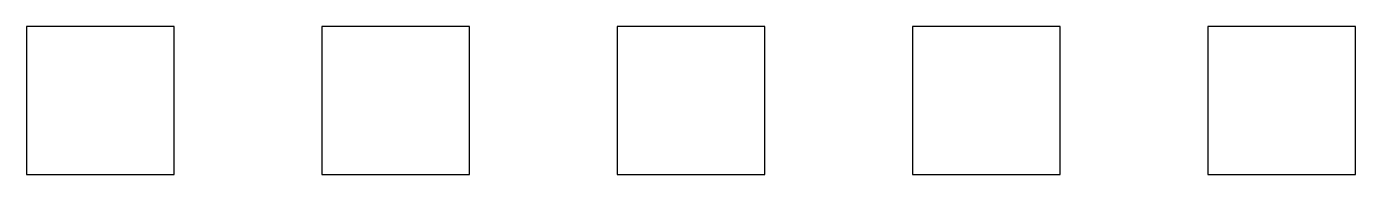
# Model space of a CAD drawing. Extents: x 105.88 to 105.889, y 20.97 to 20.971.
import ezdxf

# ---------------------------------------------------------------- set-up
doc = ezdxf.new("R2010")
doc.units = 0

msp = doc.modelspace()

# ---------------------------------------------------------------- linework, layer by layer
for points in [[(105.88, 20.97), (105.881, 20.97), (105.881, 20.971), (105.88, 20.971)], [(105.882, 20.97), (105.883, 20.97), (105.883, 20.971), (105.882, 20.971)], [(105.884, 20.97), (105.885, 20.97), (105.885, 20.971), (105.884, 20.971)], [(105.886, 20.97), (105.887, 20.97), (105.887, 20.971), (105.886, 20.971)], [(105.888, 20.97), (105.889, 20.97), (105.889, 20.971), (105.888, 20.971)]]:
    msp.add_lwpolyline(points, close=True)

doc.saveas('drawing.dxf')
